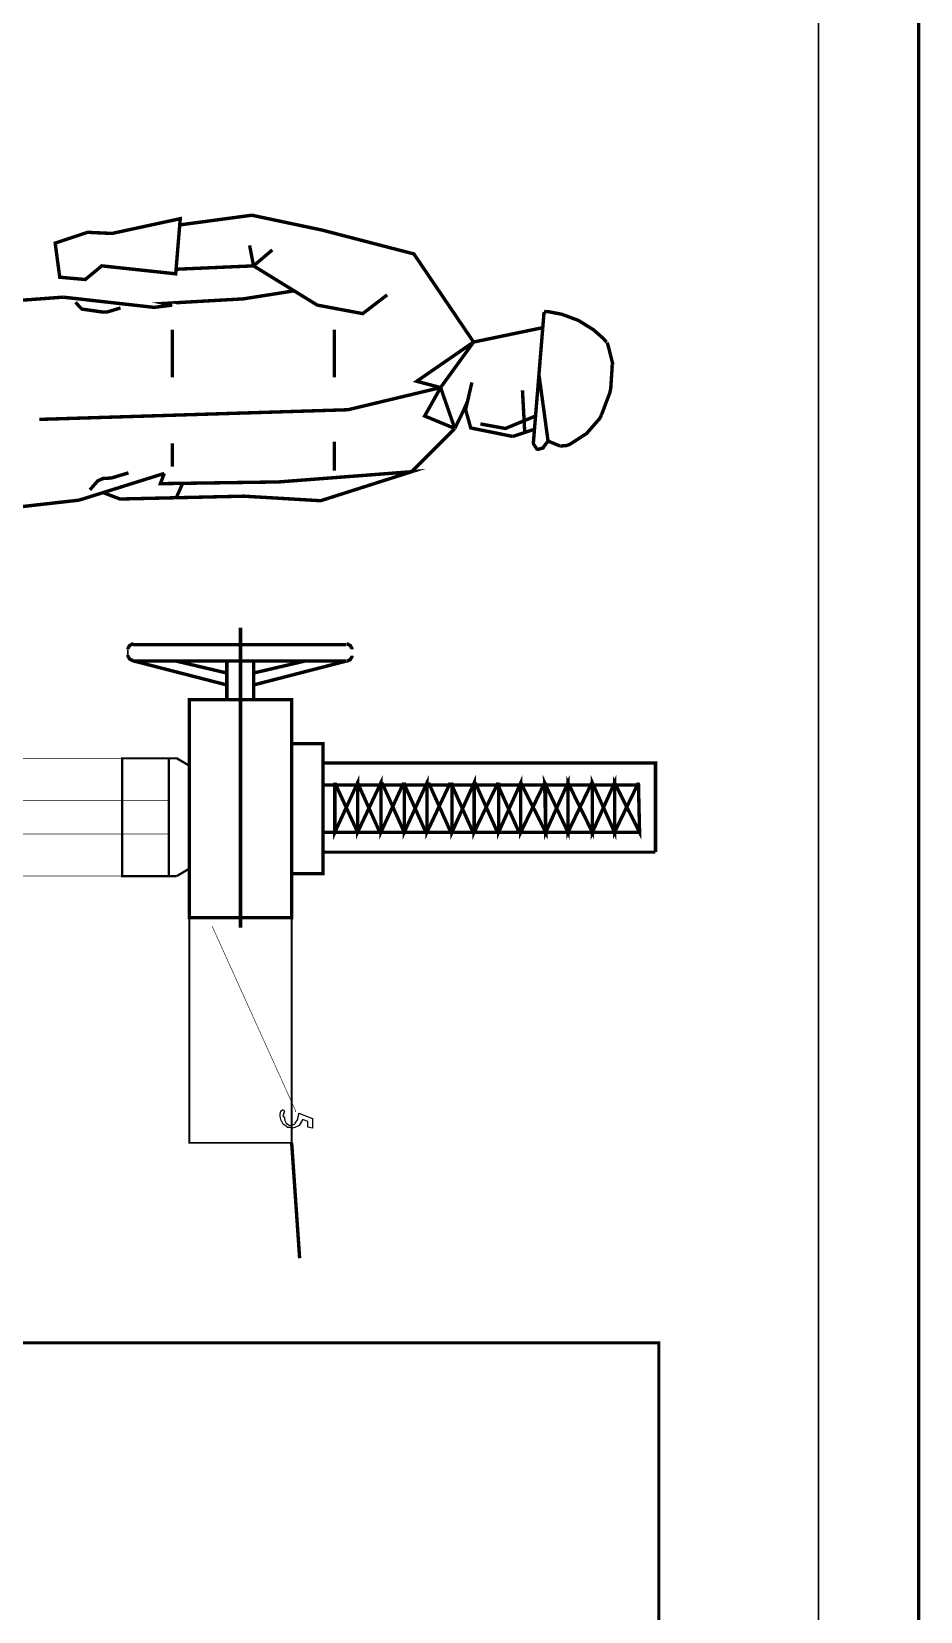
# Model space of a CAD drawing. Extents: x 0.4 to 11.2, y 0.4 to 16.
# Drawn here: x 8.591 to 11.197, y 6.726 to 11.357 of the extents above; entities that cross this region are included whole.
import ezdxf

# ---------------------------------------------------------------- set-up
doc = ezdxf.new("R2010")
doc.units = 0
doc.layers.get('0').update_dxf_attribs({"linetype": 'CONTINUOUS'})

msp = doc.modelspace()

# ---------------------------------------------------------------- linework, layer by layer
at = {"color": 230, "const_width": 0.01}
msp.add_lwpolyline([(11.1917, 0.405003), (11.1917, 15.9817), (0.363336, 15.9817), (0.363336, 0.405003), (11.1917, 0.405003)], close=True, dxfattribs=at)
at = {"color": 6, "const_width": 0.005}
msp.add_lwpolyline([(10.8983, 2.93668), (10.8983, 15.6867)], dxfattribs=at)
at = {"color": 1, "const_width": 0.01}
for points in [[(8.79665, 10.67), (9.01335, 10.6467), (9.02669, 10.8083), (8.82667, 10.765), (8.75499, 10.7683), (8.66, 10.7367), (8.67333, 10.6367), (8.74832, 10.63), (8.79665, 10.67)], [(9.24164, 10.67), (9.24164, 10.67)], [(9.88667, 10.4467), (9.88667, 10.4467)], [(8.97999, 10.0617), (8.97999, 10.0617)]]:
    msp.add_lwpolyline(points, close=True, dxfattribs=at)
for points in [[(9.88667, 10.4467), (9.71164, 10.705), (9.44168, 10.775), (9.23665, 10.8184), (9.02501, 10.79)], [(9.01335, 10.66), (9.24164, 10.67), (9.22999, 10.73), (9.24164, 10.67)], [(9.63336, 10.585), (9.56168, 10.53), (9.42833, 10.555), (9.24164, 10.67), (9.29665, 10.7167), (9.24164, 10.67)], [(8.68332, 10.5783), (8.43668, 10.56)], [(9.00331, 10.555), (8.94997, 10.5483), (8.68332, 10.5783)], [(8.85167, 10.5467), (8.81332, 10.535), (8.79665, 10.535), (8.76167, 10.54), (8.73833, 10.5433), (8.72999, 10.5517), (8.72, 10.5633)], [(9.00331, 10.555), (8.97999, 10.56), (9.21164, 10.5733), (9.36003, 10.5967)], [(10.0933, 10.535), (10.0617, 10.1483)], [(10.2765, 10.4463), (10.268, 10.4563), (10.2384, 10.4825), (10.1942, 10.51), (10.1454, 10.5282), (10.1066, 10.5356), (10.0935, 10.5363)], [(9.00331, 10.4833), (9.00331, 10.3433)], [(9.47835, 10.4833), (9.47835, 10.3433)], [(10.0866, 10.4883), (9.88667, 10.4467), (9.78999, 10.3133), (9.83165, 10.1934)], [(9.88667, 10.4467), (9.72, 10.3317), (9.78999, 10.3133), (9.74333, 10.23), (9.83165, 10.1934)], [(10.2943, 10.3803), (10.2939, 10.386), (10.2801, 10.4401), (10.2778, 10.4452)], [(10.2874, 10.3042), (10.2888, 10.3104), (10.293, 10.3738), (10.2925, 10.3802)], [(10.0017, 10.17), (9.87831, 10.195), (9.86333, 10.2483), (9.88167, 10.3283)], [(10.105, 10.1567), (10.0783, 10.3517)], [(9.78999, 10.3133), (9.51833, 10.2483), (8.61333, 10.22)], [(10.0367, 10.1816), (10.03, 10.305)], [(10.2606, 10.233), (10.2637, 10.2386), (10.2861, 10.298), (10.2874, 10.3042)], [(9.83165, 10.1934), (9.85667, 10.245), (9.86833, 10.2717)], [(10.0684, 10.23), (9.97999, 10.1934), (9.90668, 10.2067)], [(10.1579, 10.1428), (10.1689, 10.147), (10.2177, 10.1784), (10.2558, 10.2219), (10.2615, 10.2322)], [(9.83165, 10.1934), (9.70503, 10.0667)], [(10.0017, 10.17), (10.0667, 10.1917)], [(9.00331, 10.15), (9.00331, 10.0817)], [(9.47835, 10.155), (9.47835, 10.07)], [(10.0634, 10.1487), (10.0633, 10.147), (10.0718, 10.1334), (10.0734, 10.1328), (10.075, 10.1322), (10.0906, 10.1363), (10.0916, 10.1377)], [(10.09, 10.1367), (10.105, 10.1567)], [(10.1056, 10.1569), (10.1082, 10.1552), (10.1374, 10.1431), (10.1405, 10.1424)], [(10.141, 10.1424), (10.1425, 10.1421), (10.1571, 10.1432), (10.1584, 10.1437)], [(8.72999, 9.98335), (8.97999, 10.0617)], [(8.875, 10.0633), (8.82497, 10.0483), (8.80003, 10.0467), (8.785, 10.04), (8.76167, 10.0133)], [(8.80165, 10.005), (8.84999, 9.98665), (9.21332, 9.99501), (9.43832, 9.98167), (9.70503, 10.0667), (9.315, 10.0367)], [(9.315, 10.0367), (8.96832, 10.0317), (8.97999, 10.0617)], [(9.03331, 10.0317), (9.01497, 9.99001)], [(8.50836, 9.95833), (8.72999, 9.98335)], [(9.20335, 9.61003), (9.20335, 8.72999)]]:
    msp.add_lwpolyline(points, dxfattribs=at)
at = {"color": 0}
for points, const_width in [([(8.88917, 9.56168), (8.88639, 9.56168), (8.87799, 9.55707), (8.87332, 9.54867), (8.87332, 9.54585)], 0.01), ([(8.87332, 9.54497), (8.87332, 9.52832)], 0.005), ([(8.88835, 9.56), (9.51335, 9.56)], 0.01), ([(9.53, 9.54585), (9.53, 9.54867), (9.52539, 9.55707), (9.51699, 9.56168), (9.51417, 9.56168)], 0.01), ([(8.87332, 9.52919), (8.87332, 9.52642), (8.87799, 9.51801), (8.88639, 9.51335), (8.88917, 9.51335)], 0.01), ([(8.88835, 9.51167), (9.51335, 9.51167)], 0.01), ([(8.89165, 9.51167), (9.16336, 9.44168)], 0.01), ([(9.01497, 9.51167), (9.16336, 9.47667)], 0.01), ([(9.16336, 9.39833), (9.16336, 9.51167)], 0.01), ([(9.51335, 9.51167), (9.24164, 9.44168)], 0.01), ([(9.39165, 9.51167), (9.24164, 9.47667)], 0.01), ([(9.24164, 9.39833), (9.24164, 9.51167)], 0.01), ([(9.51417, 9.51167), (9.51699, 9.51167), (9.52539, 9.51633), (9.53, 9.52474), (9.53, 9.5275)], 0.01), ([(9.35335, 9.28331), (9.35335, 9.39833), (9.05333, 9.39833), (9.05333, 9.24164), (9.05333, 8.91499)], 0.01), ([(9.35335, 9.065), (9.35335, 9.28331)], 0.01), ([(9.44499, 9.07835), (9.44499, 9.27001), (9.35335, 9.27001)], 0.01), ([(8.85667, 9.22667), (7.50999, 9.22667)], 0.001667), ([(9.01665, 8.88167), (8.85667, 8.88167), (8.85667, 9.22667), (9.01665, 9.22667), (9.05333, 9.20503)], 0.006667), ([(8.99333, 9.22667), (8.99333, 8.88167)], 0.006667), ([(9.44, 9.21332), (10.42, 9.21332), (10.42, 8.95167)], 0.01), ([(9.05333, 9.20503), (9.05333, 9.07835)], 0.006667), ([(9.47999, 9.155), (9.47999, 9.00999), (9.54665, 9.155), (9.54665, 9.00999), (9.61501, 9.155), (9.61501, 9.00999), (9.68164, 9.155)], 0.01), ([(9.68332, 9.155), (9.68332, 9.00999), (9.75, 9.155), (9.75, 9.00999), (9.81836, 9.155)], 0.01), ([(9.82335, 9.155), (9.82335, 9.00999), (9.88835, 9.155), (9.88835, 9.00999), (9.95833, 9.155)], 0.01), ([(9.96001, 9.155), (9.96001, 9.00999), (10.025, 9.155), (10.025, 9.00999), (10.095, 9.155)], 0.01), ([(10.025, 9.155), (10.0983, 9.00999), (10.095, 9.155), (10.1634, 9.00999), (10.1634, 9.155), (10.235, 9.00999), (10.235, 9.155), (10.3, 9.00999), (10.3, 9.155), (10.3733, 9.00999), (10.37, 9.155)], 0.01), ([(10.0983, 9.155), (10.0983, 9.00999), (10.1634, 9.155), (10.1634, 9.00999), (10.2333, 9.155)], 0.01), ([(10.235, 9.155), (10.235, 9.00999), (10.3, 9.155), (10.3, 9.00999), (10.37, 9.155)], 0.01), ([(10.37, 9.14833), (9.44499, 9.14833)], 0.01), ([(9.47999, 9.155), (9.54665, 9.00999)], 0.01), ([(9.54665, 9.155), (9.61165, 9.00999)], 0.01), ([(9.61833, 9.155), (9.68332, 9.00999)], 0.01), ([(9.68164, 9.155), (9.74669, 9.00999)], 0.01), ([(9.75499, 9.155), (9.81999, 9.00999)], 0.01), ([(9.81999, 9.155), (9.88499, 9.00999)], 0.01), ([(9.89165, 9.155), (9.95665, 9.00999)], 0.01), ([(9.95503, 9.155), (10.02, 9.00999)], 0.01), ([(8.99333, 9.10335), (7.40668, 9.10335)], 0.001667), ([(9.01665, 8.88167), (9.05333, 8.90332), (9.05333, 9.11664)], 0.006667), ([(9.35335, 8.88835), (9.44499, 8.88835), (9.44499, 9.07835)], 0.01), ([(9.35335, 8.875), (9.35335, 9.065)], 0.01), ([(8.99333, 9.00499), (7.40668, 9.00499)], 0.001667), ([(10.3733, 9.00999), (9.44499, 9.00999)], 0.01), ([(9.44, 8.94499), (9.44499, 8.94499)], 0.01), ([(10.42, 8.95167), (9.44499, 8.95167)], 0.008333), ([(9.05333, 8.91499), (9.05333, 8.75999), (9.35335, 8.75999), (9.35335, 8.875)], 0.01), ([(8.85667, 8.88167), (7.50999, 8.88167)], 0.001667), ([(9.12001, 8.73503), (9.36501, 8.19336), (9.36501, 8.19)], 0.001667)]:
    msp.add_lwpolyline(points, dxfattribs=dict(at, const_width=const_width))
at = {"color": 7, "const_width": 0.005}
msp.add_lwpolyline([(9.35335, 8.75999), (9.35335, 8.09999), (9.05333, 8.09999), (9.05333, 8.75999)], dxfattribs=at)
at = {"color": 0}
msp.add_lwpolyline([(9.41482, 8.14242), (9.40115, 8.14567), (9.40115, 8.16217), (9.38639, 8.16846), (9.3851, 8.16672), (9.37549, 8.15093), (9.37381, 8.14958), (9.37131, 8.14887), (9.36263, 8.14492), (9.35542, 8.14242), (9.35297, 8.14242), (9.35146, 8.14344), (9.34565, 8.14486), (9.34115, 8.14512), (9.34017, 8.14567), (9.33871, 8.14692), (9.33399, 8.15033), (9.33089, 8.15272), (9.33018, 8.15349), (9.32867, 8.1544), (9.32411, 8.16276), (9.32368, 8.16368), (9.32275, 8.16547), (9.31999, 8.17654), (9.31999, 8.18018), (9.31999, 8.18332), (9.322, 8.19211), (9.32238, 8.19276), (9.3226, 8.19374), (9.3265, 8.19667), (9.32781, 8.19667), (9.32781, 8.19667), (9.3304, 8.19542), (9.33062, 8.19515), (9.33062, 8.19515), (9.33192, 8.19206), (9.33192, 8.19103), (9.3316, 8.19108), (9.33035, 8.19015), (9.3316, 8.18821), (9.33149, 8.18799), (9.33111, 8.18815), (9.32926, 8.18718), (9.32943, 8.18375), (9.3291, 8.18321), (9.32883, 8.18326), (9.32742, 8.17931), (9.33219, 8.1729), (9.33344, 8.17193), (9.33268, 8.1716), (9.33296, 8.16515), (9.33746, 8.15782), (9.33822, 8.15674), (9.33865, 8.15668), (9.34299, 8.15343), (9.34819, 8.15022), (9.34993, 8.15022), (9.35092, 8.15067), (9.36139, 8.1544), (9.36231, 8.15522), (9.36322, 8.15717), (9.37088, 8.16704), (9.37142, 8.16846), (9.37104, 8.16971), (9.37418, 8.18522), (9.37424, 8.18713), (9.41482, 8.1715), (9.41482, 8.14242)], close=True, dxfattribs=at)
at = {"color": 3, "const_width": 0.01}
msp.add_lwpolyline([(9.37668, 7.76167), (9.35335, 8.09999)], dxfattribs=at)
at = {"color": 0, "const_width": 0.008333}
msp.add_lwpolyline([(5.54335, 7.51335), (10.43, 7.51335), (10.43, 5.32667), (5.54335, 5.32667), (5.54335, 7.51335)], close=True, dxfattribs=at)

doc.saveas('drawing.dxf')
